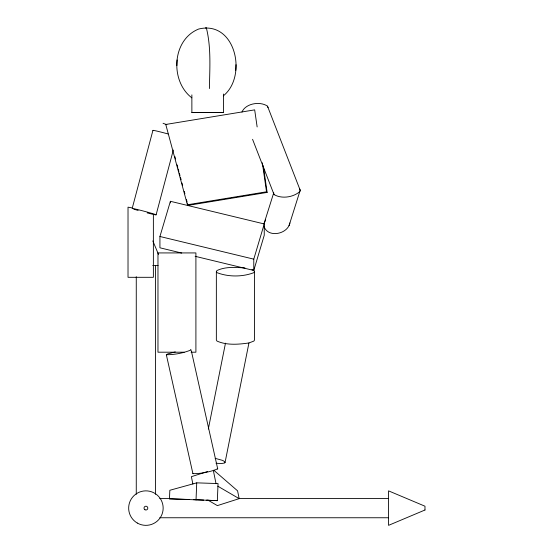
<?xml version="1.0" encoding="UTF-8"?>
<svg xmlns="http://www.w3.org/2000/svg" width="553" height="553" viewBox="0 0 553 553"><rect width="100%" height="100%" fill="white"/><g stroke="black" fill="none" stroke-linecap="round" stroke-linejoin="round"><path stroke-width="0.83" d="M223.322 95.849C247.834 76.286 235.516 19.901 198.651 29.046C171.852 39.857 169.861 81.091 191.808 97.826M235.785 70.328L236 64.666M176.898 65.6L177.112 59.938M169.481 498.813L169.833 490.276L196.73 482.852L218.048 483.571L217.343 500.652L169.481 498.813L189.091 499.483M196.032 499.926L196.73 482.852M209.4 88.549C209.746 68.337 211.281 47.371 206.297 27.65L205.405 28.009M208.329 429.031L225.486 343.15M216.029 463.262L221.276 463.559L224.504 463.041L225.057 462.508L248.947 342.95L253.848 341.09L254.498 340.012L254.498 271.592L253.848 270.514L251.94 269.505M241.965 112.072C245.546 103.363 260.09 101.005 267.486 106.155L300.203 190.26L299.781 191.608C293.187 197.359 281.691 199.108 274.06 194.58L273.576 193.336M152.932 130.363L132.174 208.488A12.38 0.422 14.9 0 1 143.151 210.97A12.38 0.422 14.9 0 1 155.932 214.723A12.38 0.422 14.9 0 1 147.181 212.891M156.105 214.841L173.324 150.015M181.716 253.06L159.928 247.799L159.928 236.49L170.393 201.299L264.244 223.958L264.244 235.26L253.779 270.458L195.119 256.295M253.779 270.458L253.779 259.15L264.244 223.958M264.016 226.454C268.005 238.295 287.774 234.216 289.896 222.956M273.742 192.797L263.968 223.827L265.634 219.914M289.06 225.617L300.203 190.26L299.719 189.015M248.912 342.957C238.44 344.464 226.903 345.452 217.004 341.09L216.354 340.012L216.354 271.592L217.004 270.514C225.624 266.47 235.702 267.334 244.958 267.977M254.498 271.592L253.848 272.67C242.394 277.053 228.458 277.053 217.004 272.67L216.354 271.592M191.31 350.761L217.702 468.868C210.043 471.999 201.188 473.7 192.914 473.672L166.335 354.722L167.877 353.872L175.287 351.929M192.914 473.672L193.274 473.313M207.534 471.515L191.379 476.679L192.886 484.082M213.824 470.264L237.576 490.829L239.166 498.647L217.357 505.615L207.797 500.036M191.863 94.888L191.877 112.591L223.523 112.556L223.509 94.017M223.523 112.556L191.877 112.591M187.405 204.783L266.532 191.801L267.127 192.416L187.999 205.398L187.405 204.783L165.769 124.46L254.677 109.867L257.145 126.941M152.732 265.468L158.103 265.468M184.135 352.199L157.971 352.199L157.971 252.928L195.907 252.928L195.907 352.199L191.11 352.199M159.727 498.46L170.089 498.46M238.308 498.46L388.559 498.46M159.727 517.753L388.559 517.753M193.37 499.649L203.642 500.078M206.214 500.182L217.343 500.652M131.732 207.831L128.019 207.161L128.019 277.309L153.375 277.309L153.375 214.343M215.145 458.34L222.223 460.29L223.882 461.084L225.057 462.508M159.928 236.49L253.779 259.15M163.059 123.284L166.861 124.722M190.64 349.731L191.124 349.925C183.465 353.056 174.61 354.756 166.335 354.722M217.218 468.681L217.702 468.868M217.834 486.211L239.166 498.647M152.815 240.914L158.483 254.38M252.562 139.308L274.06 194.58M267.486 106.155L268.053 107.614M174.879 156.54L175.55 159.022M177.105 164.822L177.769 167.303M178.218 168.962L178.882 171.444M179.324 173.103L179.995 175.584M180.437 177.243L181.108 179.725M181.992 183.043L182.663 185.525M184.218 191.324L184.889 193.806M186.444 199.605L187.108 202.087M187.55 203.746L187.999 205.398M213.354 470.534L216.029 483.702M262.336 162.782L266.532 191.801M263.325 165.955L267.127 192.416M170.393 201.299L170.393 202.91M155.559 265.468L155.559 494.292M136.266 276.687L136.266 494.292M138.112 210.437A12.38 0.422 14.9 0 1 133.75 209.124M153.326 130.577A12.38 0.422 14.9 0 1 168.043 133.957M424.981 510.004L388.559 525.35L388.559 490.864L424.981 506.209L424.981 510.004M137.289 523.041A17.24 17.24 0 0 0 163.156 508.11A17.24 17.24 0 0 0 137.289 493.172A17.24 17.24 0 0 0 137.289 523.041M144.962 509.748A1.894 1.894 0 0 0 147.81 508.11A1.894 1.894 0 0 0 144.962 506.465A1.894 1.894 0 0 0 144.962 509.748"/></g></svg>
